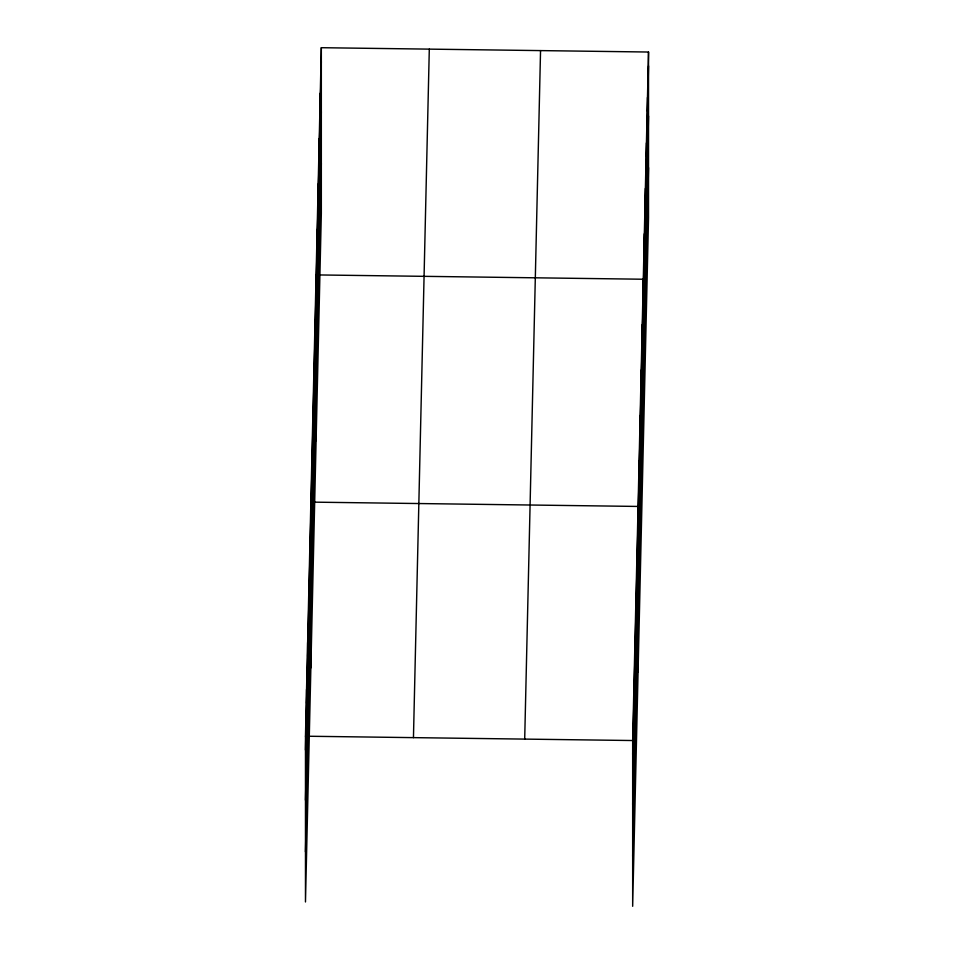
<?xml version="1.0" encoding="UTF-8"?>
<svg xmlns="http://www.w3.org/2000/svg" width="954" height="954" viewBox="0 0 954 954"><rect width="100%" height="100%" fill="white"/><g stroke="black" fill="none" stroke-linecap="round" stroke-linejoin="round"><path stroke-width="1.43" d="M321.331 47.7L321.331 213.469L305.471 901.971L305.471 736.202L321.331 47.7L648.529 52.029L648.529 217.798L632.669 906.3L632.669 740.531L648.529 52.029M305.471 750.059L321.331 61.557M305.471 800.191L321.331 111.69M305.471 851.839L321.331 163.337M413.452 737.633L429.3 49.131M524.7 739.1L540.548 50.598M632.669 754.387L648.529 65.886M632.669 804.52L648.529 116.018M632.669 856.167L648.529 167.665M313.783 502.15L638.059 506.443L638.059 672.212M305.471 736.202L632.669 740.531M647.48 97.475L647.48 111.332M646.43 142.909L646.43 156.766M645.393 188.355L645.393 202.212M644.344 233.79L644.344 247.658M643.294 445.005L643.294 279.236L316.096 274.907L316.096 440.676M642.245 324.682L642.245 338.539M641.207 370.116L641.207 383.973M640.158 415.562L640.158 429.419M639.108 460.997L639.108 474.853M636.986 553.26L636.986 567.117M635.913 600.078L635.913 613.935M634.827 646.895L634.827 660.752M633.754 693.713L633.754 707.57M320.282 93.146L320.282 107.003M319.232 138.58L319.232 152.437M318.183 184.027L318.183 197.883M317.145 229.461L317.145 243.318M315.047 320.353L315.047 334.21M313.997 365.787L313.997 379.644M312.96 411.234L312.96 425.09M311.91 456.668L311.91 470.525M310.861 502.114L310.861 667.883M309.788 548.932L309.788 562.788M308.702 595.749L308.702 609.606M307.629 642.567L307.629 656.424M306.556 689.384L306.556 703.241"/></g></svg>
